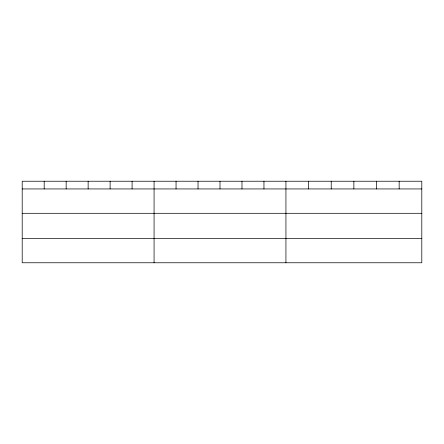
<?xml version="1.0" encoding="UTF-8"?>
<svg xmlns="http://www.w3.org/2000/svg" width="444" height="444" viewBox="0 0 444 444"><rect width="100%" height="100%" fill="white"/><g stroke="black" fill="none" stroke-linecap="round" stroke-linejoin="round"><path stroke-width="0.67" d="M421.8 213.303L421.8 181.23L22.2 181.23L22.2 262.77L421.8 262.77L421.8 213.303L22.2 213.303M22.2 188.939L421.8 188.939M22.2 238.406L421.8 238.406M399.156 181.23L399.156 188.939M376.512 181.23L376.512 188.939M353.868 181.23L353.868 188.939M331.224 181.23L331.224 188.939M308.58 181.23L308.58 188.939M285.936 181.23L285.936 262.77M263.958 181.23L263.958 188.939M241.98 181.23L241.98 188.939M220.002 181.23L220.002 188.939M198.024 181.23L198.024 188.939M176.046 181.23L176.046 188.939M154.068 181.23L154.068 262.77M132.09 181.23L132.09 188.939M110.112 181.23L110.112 188.939M88.134 181.23L88.134 188.939M66.156 181.23L66.156 188.939M44.178 181.23L44.178 188.939"/></g></svg>
